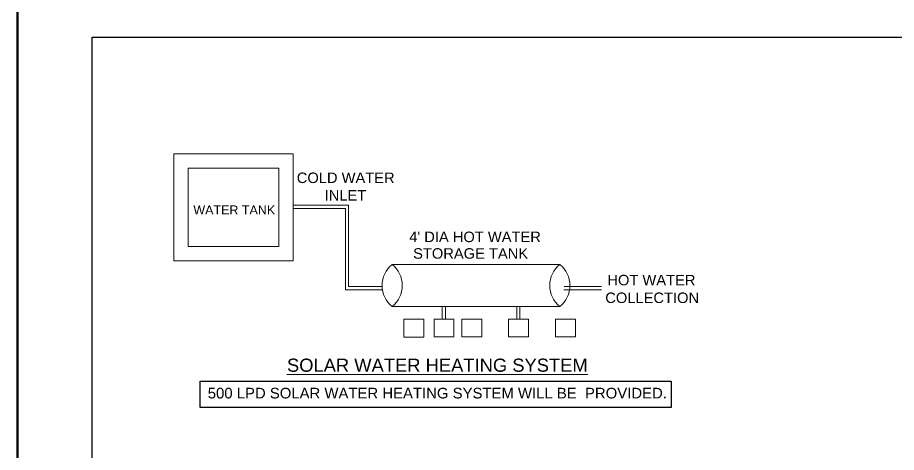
# Model space of a CAD drawing. Header units: metres. Extents: x 2130 to 3135, y 5414 to 5819.
# Drawn here: x 2773.05 to 2793.12, y 5647.07 to 5657.01 of the extents above; entities that cross this region are included whole.
import ezdxf

# ---------------------------------------------------------------- set-up
doc = ezdxf.new("R2010")
doc.units = ezdxf.units.M
doc.header["$MEASUREMENT"] = 0
doc.layers.get('0').update_dxf_attribs({"lineweight": 18})
doc.layers.add('FLOOR-STILT', color=7, linetype='Continuous', lineweight=50)
doc.layers.add('text', color=7, linetype='Continuous', lineweight=25)
doc.layers.add('TITLE', color=7, linetype='Continuous')
doc.layers.add('TX', color=4, linetype='Continuous')
doc.styles.add('ARAIL', font='arial.ttf')
doc.styles.add('ROMAND', font='ROMAND.SHX')

msp = doc.modelspace()

# ---------------------------------------------------------------- linework, layer by layer
at = {"color": 7}
for p, q in [((2776.614, 5653.893), (2779.344, 5653.893)), ((2776.614, 5651.445), (2776.614, 5653.893)), ((2779.344, 5653.893), (2779.344, 5651.445)), ((2776.946, 5653.562), (2779.013, 5653.562)), ((2776.946, 5651.776), (2776.946, 5653.562)), ((2779.013, 5653.562), (2779.013, 5651.776)), ((2779.344, 5652.715), (2780.61, 5652.715)), ((2779.344, 5652.643), (2780.538, 5652.643)), ((2780.538, 5652.643), (2780.538, 5650.787)), ((2780.61, 5652.715), (2780.61, 5650.859)), ((2779.013, 5651.776), (2776.946, 5651.776)), ((2779.344, 5651.445), (2776.614, 5651.445)), ((2781.604, 5651.362), (2785.433, 5651.362)), ((2780.61, 5650.859), (2781.375, 5650.859)), ((2785.528, 5650.859), (2786.387, 5650.859)), ((2780.538, 5650.787), (2781.375, 5650.787)), ((2785.522, 5650.787), (2786.387, 5650.787)), ((2781.604, 5650.399), (2785.433, 5650.399)), ((2782.747, 5650.115), (2782.747, 5650.399)), ((2782.819, 5650.115), (2782.819, 5650.399)), ((2784.449, 5650.115), (2784.449, 5650.399)), ((2784.521, 5650.115), (2784.521, 5650.399)), ((2781.869, 5650.111), (2782.325, 5650.111)), ((2781.869, 5649.703), (2781.869, 5650.111)), ((2782.325, 5650.111), (2782.325, 5649.703)), ((2782.559, 5650.115), (2783.014, 5650.115)), ((2782.559, 5649.706), (2782.559, 5650.115)), ((2783.014, 5650.115), (2783.014, 5649.706)), ((2783.193, 5650.115), (2783.648, 5650.115)), ((2783.193, 5649.706), (2783.193, 5650.115)), ((2783.648, 5650.115), (2783.648, 5649.706)), ((2784.261, 5650.115), (2784.716, 5650.115)), ((2784.261, 5649.706), (2784.261, 5650.115)), ((2784.716, 5650.115), (2784.716, 5649.706)), ((2785.337, 5650.115), (2785.792, 5650.115)), ((2785.337, 5649.706), (2785.337, 5650.115)), ((2785.792, 5650.115), (2785.792, 5649.706)), ((2782.325, 5649.703), (2781.869, 5649.703)), ((2783.014, 5649.706), (2782.559, 5649.706)), ((2783.648, 5649.706), (2783.193, 5649.706)), ((2784.716, 5649.706), (2784.261, 5649.706)), ((2785.792, 5649.706), (2785.337, 5649.706))]:
    msp.add_line(p, q, dxfattribs=at)
for centre, start, end in [((2781.993, 5650.881), 128.9498, 231.0502), ((2781.215, 5650.881), 308.9498, 51.0502), ((2785.822, 5650.881), 128.9498, 231.0502), ((2785.044, 5650.881), 308.9498, 51.0502)]:
    msp.add_arc(centre, 0.619, start, end, dxfattribs=at)
at = {"layer": 'FLOOR-STILT', "color": 64}
msp.add_lwpolyline([(2773.048, 5672.701), (3001.299, 5672.701), (3001.299, 5587.605), (2773.048, 5587.605)], close=True, dxfattribs=at)
at = {"layer": 'text', "color": 7}
msp.add_lwpolyline([(2777.221, 5648.696), (2787.974, 5648.696), (2787.974, 5648.096), (2777.221, 5648.096)], close=True, dxfattribs=at)
at = {"layer": 'TITLE', "color": 7}
msp.add_lwpolyline([(2774.752, 5656.556), (2862.752, 5656.556), (2862.752, 5595.775), (2774.752, 5595.775)], close=True, dxfattribs=at)

# ---------------------------------------------------------------- texts
at = {"color": 7, "style": 'ARAIL'}
for s, height, p in [('COLD WATER', 0.24, (2779.425, 5653.224)), ('INLET', 0.24, (2780.062, 5652.824)), ('WATER TANK', 0.204, (2777.063, 5652.507)), ("4' DIA HOT WATER", 0.24, (2781.993, 5651.874)), ('STORAGE TANK', 0.24, (2782.082, 5651.495)), ('HOT WATER', 0.24, (2786.519, 5650.886)), ('COLLECTION', 0.24, (2786.471, 5650.482)), ('%%USOLAR WATER HEATING SYSTEM', 0.3, (2779.201, 5648.911))]:
    msp.add_text(s, height=height, dxfattribs=at).set_placement(p)
at = {"layer": 'TX', "insert": (2777.392, 5648.544), "char_height": 0.243417, "width": 10.57202, "attachment_point": 1, "style": 'ROMAND'}
msp.add_mtext('{\\fHelvetica|b0|i0|c0|p34;500 \\fHelvetica|b0|i0|c161|p34;LPD SOLAR WATER HEATING SYSTEM WILL BE  PROVIDED.}', dxfattribs=at)

doc.saveas('drawing.dxf')
